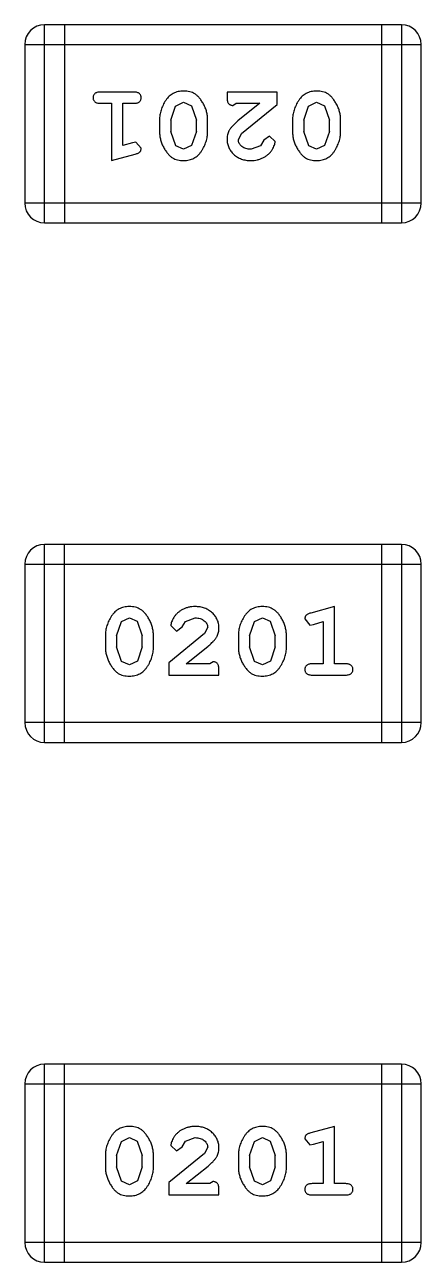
# Model space of a CAD drawing. Header units: inches. Extents: x -13 to 240, y -18 to 126.
# Drawn here: x 204.722 to 205.331, y 33.614 to 35.519 of the extents above; entities that cross this region are included whole.
import ezdxf

# ---------------------------------------------------------------- set-up
doc = ezdxf.new("R2010")
doc.units = ezdxf.units.IN
doc.header["$LTSCALE"] = 1.21
doc.header["$MEASUREMENT"] = 0
doc.layers.get('0').update_dxf_attribs({"linetype": 'CONTINUOUS'})

msp = doc.modelspace()

# ---------------------------------------------------------------- linework, layer by layer
at = {"color": 7, "linetype": 'Continuous'}
for p, q in [((205.3009, 35.5186), (204.7522, 35.5186)), ((204.7522, 35.2138), (204.7522, 35.5186)), ((204.7827, 35.5186), (204.7827, 35.2138)), ((205.2704, 35.5186), (205.2704, 35.2138)), ((205.3009, 35.5186), (205.3009, 35.2138)), ((204.7218, 35.4882), (205.3314, 35.4882)), ((204.7218, 35.4882), (204.7218, 35.2443)), ((205.3314, 35.2443), (205.3314, 35.4882)), ((204.8897, 35.415), (204.8378, 35.415)), ((205.1099, 35.415), (205.0329, 35.415)), ((205.0329, 35.415), (205.0329, 35.4071)), ((205.1099, 35.3961), (205.1099, 35.415)), ((204.8378, 35.3977), (204.8551, 35.3977)), ((204.8551, 35.3977), (204.8551, 35.3096)), ((204.8724, 35.3977), (204.8897, 35.3977)), ((204.8724, 35.3327), (204.8724, 35.3977)), ((204.9463, 35.3717), (204.9536, 35.3935)), ((204.9536, 35.3935), (204.9659, 35.3993)), ((204.9659, 35.3993), (204.978, 35.394)), ((204.978, 35.394), (204.9857, 35.3717)), ((205.0415, 35.3946), (205.047, 35.3977)), ((205.047, 35.3977), (205.0832, 35.3977)), ((205.0832, 35.3977), (205.0496, 35.3707)), ((205.0549, 35.3511), (205.1099, 35.3961)), ((205.1508, 35.3717), (205.1581, 35.3935)), ((205.1581, 35.3935), (205.1704, 35.3993)), ((205.1704, 35.3993), (205.1825, 35.394)), ((205.1825, 35.394), (205.1902, 35.3717)), ((204.929, 35.372), (204.929, 35.3542)), ((204.9463, 35.3717), (204.9463, 35.3545)), ((204.9857, 35.3545), (204.9857, 35.3717)), ((205.003, 35.3542), (205.003, 35.372)), ((205.1335, 35.372), (205.1335, 35.3542)), ((205.1508, 35.3717), (205.1508, 35.3545)), ((205.1902, 35.3545), (205.1902, 35.3717)), ((205.2075, 35.3542), (205.2075, 35.372)), ((204.9539, 35.3322), (204.9463, 35.3545)), ((204.9857, 35.3545), (204.9784, 35.3327)), ((205.0502, 35.3414), (205.0549, 35.3511)), ((205.1584, 35.3322), (205.1508, 35.3545)), ((205.1902, 35.3545), (205.1829, 35.3327)), ((204.8874, 35.3369), (204.8724, 35.3327)), ((204.8928, 35.3379), (204.8874, 35.3369)), ((204.9007, 35.3287), (204.8928, 35.3379)), ((204.966, 35.3269), (204.9539, 35.3322)), ((204.9784, 35.3327), (204.966, 35.3269)), ((205.0845, 35.3323), (205.0697, 35.3269)), ((205.0895, 35.3408), (205.0845, 35.3323)), ((205.098, 35.3474), (205.0895, 35.3408)), ((205.1068, 35.3389), (205.098, 35.3474)), ((205.1706, 35.3269), (205.1584, 35.3322)), ((205.1829, 35.3327), (205.1706, 35.3269)), ((204.8551, 35.3096), (204.8917, 35.3195)), ((205.3314, 35.2443), (204.7218, 35.2443)), ((204.7522, 35.2138), (205.3009, 35.2138)), ((205.301, 34.7189), (204.7523, 34.7189)), ((204.7523, 34.4141), (204.7523, 34.7189)), ((204.7828, 34.4141), (204.7828, 34.7189)), ((205.2705, 34.7189), (205.2705, 34.4141)), ((205.301, 34.7189), (205.301, 34.4141)), ((204.7219, 34.6884), (205.3315, 34.6884)), ((204.7219, 34.6884), (204.7219, 34.4446)), ((205.3315, 34.4446), (205.3315, 34.6884)), ((205.1981, 34.6231), (205.1616, 34.6132)), ((205.1981, 34.535), (205.1981, 34.6231)), ((204.863, 34.5782), (204.8703, 34.6)), ((204.8703, 34.6), (204.8827, 34.6058)), ((204.8827, 34.6058), (204.8948, 34.6005)), ((204.8948, 34.6005), (204.9024, 34.5782)), ((204.9464, 34.5938), (204.9553, 34.5854)), ((204.9553, 34.5854), (204.9637, 34.5919)), ((204.9637, 34.5919), (204.9687, 34.6004)), ((204.9687, 34.6004), (204.9836, 34.6058)), ((205.0031, 34.5913), (204.9983, 34.5816)), ((205.0676, 34.5782), (205.0748, 34.6)), ((205.0748, 34.6), (205.0872, 34.6058)), ((205.0872, 34.6058), (205.0993, 34.6005)), ((205.0993, 34.6005), (205.1069, 34.5782)), ((205.1525, 34.6041), (205.1604, 34.5948)), ((205.1604, 34.5948), (205.1658, 34.5958)), ((205.1658, 34.5958), (205.1808, 34.6)), ((205.1808, 34.6), (205.1808, 34.535)), ((204.8457, 34.5785), (204.8457, 34.5608)), ((204.863, 34.5782), (204.863, 34.561)), ((204.9024, 34.561), (204.9024, 34.5782)), ((204.9197, 34.5608), (204.9197, 34.5785)), ((204.9983, 34.5816), (204.9433, 34.5366)), ((205.0503, 34.5785), (205.0503, 34.5608)), ((205.0676, 34.5782), (205.0676, 34.561)), ((205.1069, 34.561), (205.1069, 34.5782)), ((205.1242, 34.5608), (205.1242, 34.5785)), ((204.8707, 34.5387), (204.863, 34.561)), ((204.9024, 34.561), (204.8951, 34.5393)), ((204.97, 34.535), (205.0036, 34.5621)), ((205.0752, 34.5387), (205.0676, 34.561)), ((205.1069, 34.561), (205.0996, 34.5393)), ((204.8828, 34.5335), (204.8707, 34.5387)), ((204.8951, 34.5393), (204.8828, 34.5335)), ((204.9433, 34.5366), (204.9433, 34.5177)), ((205.0062, 34.535), (204.97, 34.535)), ((205.0117, 34.5382), (205.0062, 34.535)), ((205.0873, 34.5335), (205.0752, 34.5387)), ((205.0996, 34.5393), (205.0873, 34.5335)), ((205.1808, 34.535), (205.1635, 34.535)), ((205.2154, 34.535), (205.1981, 34.535)), ((204.9433, 34.5177), (205.0204, 34.5177)), ((205.0204, 34.5177), (205.0204, 34.5256)), ((205.1635, 34.5177), (205.2154, 34.5177)), ((205.3315, 34.4446), (204.7219, 34.4446)), ((204.7523, 34.4141), (205.301, 34.4141)), ((205.301, 33.9188), (204.7523, 33.9188)), ((204.7523, 33.614), (204.7523, 33.9188)), ((204.7828, 33.614), (204.7828, 33.9188)), ((205.2705, 33.9188), (205.2705, 33.614)), ((205.301, 33.9188), (205.301, 33.614)), ((204.7219, 33.8884), (205.3315, 33.8884)), ((204.7219, 33.8884), (204.7219, 33.6445)), ((205.3315, 33.6445), (205.3315, 33.8884)), ((205.1981, 33.8231), (205.1616, 33.8132)), ((205.1981, 33.735), (205.1981, 33.8231)), ((204.863, 33.7782), (204.8703, 33.8)), ((204.8703, 33.8), (204.8827, 33.8058)), ((204.8827, 33.8058), (204.8948, 33.8005)), ((204.8948, 33.8005), (204.9024, 33.7782)), ((204.9464, 33.7938), (204.9553, 33.7853)), ((204.9553, 33.7853), (204.9637, 33.7919)), ((204.9637, 33.7919), (204.9687, 33.8004)), ((204.9687, 33.8004), (204.9836, 33.8058)), ((205.0031, 33.7912), (204.9983, 33.7815)), ((205.0676, 33.7782), (205.0748, 33.8)), ((205.0748, 33.8), (205.0872, 33.8058)), ((205.0872, 33.8058), (205.0993, 33.8005)), ((205.0993, 33.8005), (205.1069, 33.7782)), ((205.1525, 33.804), (205.1604, 33.7948)), ((205.1604, 33.7948), (205.1658, 33.7958)), ((205.1658, 33.7958), (205.1808, 33.7999)), ((205.1808, 33.7999), (205.1808, 33.735)), ((204.8457, 33.7785), (204.8457, 33.7607)), ((204.863, 33.7782), (204.863, 33.761)), ((204.9024, 33.761), (204.9024, 33.7782)), ((204.9197, 33.7607), (204.9197, 33.7785)), ((204.9983, 33.7815), (204.9433, 33.7366)), ((205.0503, 33.7785), (205.0503, 33.7607)), ((205.0676, 33.7782), (205.0676, 33.761)), ((205.1069, 33.761), (205.1069, 33.7782)), ((205.1242, 33.7607), (205.1242, 33.7785)), ((204.8707, 33.7387), (204.863, 33.761)), ((204.9024, 33.761), (204.8951, 33.7392)), ((204.97, 33.735), (205.0036, 33.762)), ((205.0752, 33.7387), (205.0676, 33.761)), ((205.1069, 33.761), (205.0996, 33.7392)), ((204.8828, 33.7334), (204.8707, 33.7387)), ((204.8951, 33.7392), (204.8828, 33.7334)), ((204.9433, 33.7366), (204.9433, 33.7177)), ((205.0062, 33.735), (204.97, 33.735)), ((205.0117, 33.7381), (205.0062, 33.735)), ((205.0873, 33.7334), (205.0752, 33.7387)), ((205.0996, 33.7392), (205.0873, 33.7334)), ((205.1808, 33.735), (205.1635, 33.735)), ((205.2154, 33.735), (205.1981, 33.735)), ((204.9433, 33.7177), (205.0204, 33.7177)), ((205.0204, 33.7177), (205.0204, 33.7255)), ((205.1635, 33.7177), (205.2154, 33.7177)), ((205.3315, 33.6445), (204.7219, 33.6445)), ((204.7523, 33.614), (205.301, 33.614))]:
    msp.add_line(p, q, dxfattribs=at)
for centre, start, end in [((204.7522, 35.4882), 90, 180), ((205.3009, 35.4882), 0, 90), ((204.7522, 35.2443), 180, 270), ((205.3009, 35.2443), 270, 0), ((204.7523, 34.6884), 90, 180), ((205.301, 34.6884), 0, 90), ((204.7523, 34.4446), 180, 270), ((205.301, 34.4446), 270, 0), ((204.7523, 33.8884), 90, 180), ((205.301, 33.8884), 0, 90), ((204.7523, 33.6445), 180, 270), ((205.301, 33.6445), 270, 0)]:
    msp.add_arc(centre, 0.0305, start, end, dxfattribs=at)
for points, knots in [([(204.8378, 35.415), (204.8369, 35.415), (204.8352, 35.4149), (204.8329, 35.4145), (204.8309, 35.4138), (204.8294, 35.4127), (204.8282, 35.4113), (204.8274, 35.4098), (204.8269, 35.4081), (204.8268, 35.407), (204.8268, 35.4064)], [0, 0, 0, 0, 0.169012, 0.317488, 0.445429, 0.560977, 0.67065, 0.776666, 0.88492, 1, 1, 1, 1]), ([(204.9007, 35.4064), (204.9007, 35.407), (204.9006, 35.4081), (204.9001, 35.4098), (204.8993, 35.4113), (204.8981, 35.4127), (204.8966, 35.4138), (204.8946, 35.4145), (204.8923, 35.4149), (204.8906, 35.415), (204.8897, 35.415)], [0, 0, 0, 0, 0.115051, 0.223278, 0.329269, 0.437893, 0.554681, 0.682591, 0.83103, 1, 1, 1, 1]), ([(204.9659, 35.4166), (204.9645, 35.4165), (204.9617, 35.4165), (204.9576, 35.4158), (204.9537, 35.4146), (204.9502, 35.413), (204.9468, 35.411), (204.9438, 35.4085), (204.941, 35.4056), (204.9385, 35.4022), (204.9363, 35.3986), (204.9344, 35.3949), (204.9327, 35.3912), (204.9314, 35.3874), (204.9303, 35.3836), (204.9296, 35.3798), (204.9291, 35.3759), (204.9291, 35.3733), (204.929, 35.372)], [0, 0, 0, 0, 0.067217, 0.131051, 0.19272, 0.252824, 0.312745, 0.373449, 0.436041, 0.501494, 0.567761, 0.632087, 0.695096, 0.757109, 0.817993, 0.878657, 0.939311, 1, 1, 1, 1]), ([(205.003, 35.372), (205.003, 35.373), (205.0029, 35.3752), (205.0026, 35.3783), (205.0021, 35.3815), (205.0014, 35.3846), (205.0006, 35.3876), (204.9994, 35.3906), (204.9982, 35.3936), (204.9967, 35.3964), (204.9951, 35.3992), (204.9935, 35.4017), (204.9918, 35.404), (204.9902, 35.4061), (204.9885, 35.408), (204.9868, 35.4097), (204.9851, 35.4111), (204.9827, 35.4127), (204.9795, 35.4143), (204.9753, 35.4156), (204.9708, 35.4164), (204.9676, 35.4165), (204.9659, 35.4166)], [0, 0, 0, 0, 0.049886, 0.09882, 0.148132, 0.19689, 0.246038, 0.295176, 0.345305, 0.395692, 0.445312, 0.491875, 0.535813, 0.577009, 0.616081, 0.652689, 0.687585, 0.720206, 0.785062, 0.85223, 0.923759, 1, 1, 1, 1]), ([(205.0329, 35.4071), (205.0329, 35.4061), (205.0329, 35.4041), (205.0334, 35.4014), (205.034, 35.3991), (205.0351, 35.3974), (205.0364, 35.3961), (205.0379, 35.3952), (205.0397, 35.3946), (205.0409, 35.3946), (205.0415, 35.3946)], [0, 0, 0, 0, 0.1844, 0.34094, 0.473574, 0.586824, 0.690029, 0.789175, 0.890445, 1, 1, 1, 1]), ([(205.1704, 35.4166), (205.169, 35.4165), (205.1662, 35.4165), (205.1621, 35.4158), (205.1582, 35.4146), (205.1547, 35.413), (205.1513, 35.411), (205.1483, 35.4085), (205.1455, 35.4056), (205.143, 35.4022), (205.1409, 35.3986), (205.1389, 35.3949), (205.1372, 35.3912), (205.1359, 35.3874), (205.1349, 35.3836), (205.1341, 35.3798), (205.1336, 35.3759), (205.1336, 35.3733), (205.1335, 35.372)], [0, 0, 0, 0, 0.067217, 0.131051, 0.19272, 0.252824, 0.312745, 0.373449, 0.436041, 0.501494, 0.567761, 0.632087, 0.695096, 0.757109, 0.817993, 0.878657, 0.939311, 1, 1, 1, 1]), ([(205.2075, 35.372), (205.2075, 35.373), (205.2074, 35.3752), (205.2071, 35.3783), (205.2066, 35.3815), (205.2059, 35.3846), (205.2051, 35.3876), (205.2039, 35.3906), (205.2027, 35.3936), (205.2012, 35.3964), (205.1996, 35.3992), (205.198, 35.4017), (205.1963, 35.404), (205.1947, 35.4061), (205.193, 35.408), (205.1913, 35.4097), (205.1896, 35.4111), (205.1872, 35.4127), (205.184, 35.4143), (205.1798, 35.4156), (205.1753, 35.4164), (205.1721, 35.4165), (205.1704, 35.4166)], [0, 0, 0, 0, 0.049886, 0.09882, 0.148132, 0.19689, 0.246038, 0.295176, 0.345305, 0.395692, 0.445312, 0.491875, 0.535813, 0.577009, 0.616081, 0.652689, 0.687585, 0.720206, 0.785062, 0.85223, 0.923759, 1, 1, 1, 1]), ([(204.8268, 35.4064), (204.8268, 35.4057), (204.8269, 35.4046), (204.8274, 35.4029), (204.8282, 35.4014), (204.8294, 35.4001), (204.8309, 35.399), (204.8329, 35.3982), (204.8352, 35.3978), (204.8369, 35.3977), (204.8378, 35.3977)], [0, 0, 0, 0, 0.11517, 0.223509, 0.328254, 0.438012, 0.553651, 0.682263, 0.830856, 1, 1, 1, 1]), ([(204.8897, 35.3977), (204.8906, 35.3977), (204.8923, 35.3978), (204.8946, 35.3982), (204.8966, 35.399), (204.8981, 35.4), (204.8993, 35.4014), (204.9001, 35.4029), (204.9006, 35.4046), (204.9007, 35.4057), (204.9007, 35.4064)], [0, 0, 0, 0, 0.169102, 0.317658, 0.446239, 0.563118, 0.671828, 0.776546, 0.884858, 1, 1, 1, 1]), ([(205.0496, 35.3707), (205.0487, 35.3699), (205.0471, 35.3684), (205.0447, 35.3662), (205.0426, 35.3641), (205.0407, 35.3621), (205.0391, 35.3602), (205.0377, 35.3584), (205.0366, 35.3568), (205.0355, 35.3548), (205.0344, 35.3522), (205.0335, 35.349), (205.0329, 35.3457), (205.0329, 35.3435), (205.0329, 35.3424)], [0, 0, 0, 0, 0.103002, 0.197728, 0.285279, 0.365235, 0.437224, 0.502446, 0.560545, 0.611446, 0.707576, 0.80349, 0.900532, 1, 1, 1, 1]), ([(204.929, 35.3542), (204.9291, 35.3531), (204.9291, 35.351), (204.9294, 35.3478), (204.9299, 35.3447), (204.9306, 35.3416), (204.9315, 35.3385), (204.9326, 35.3355), (204.9339, 35.3325), (204.9354, 35.3297), (204.937, 35.3269), (204.9386, 35.3244), (204.9403, 35.3221), (204.942, 35.3199), (204.9437, 35.3181), (204.9454, 35.3165), (204.9471, 35.315), (204.9495, 35.3135), (204.9527, 35.3119), (204.9568, 35.3105), (204.9614, 35.3098), (204.9645, 35.3097), (204.9662, 35.3096)], [0, 0, 0, 0, 0.049855, 0.099516, 0.148482, 0.19758, 0.246804, 0.296268, 0.346517, 0.397047, 0.446826, 0.49336, 0.537801, 0.579207, 0.617974, 0.654833, 0.689171, 0.722088, 0.786392, 0.853518, 0.924186, 1, 1, 1, 1]), ([(204.9662, 35.3096), (204.9676, 35.3096), (204.9704, 35.3097), (204.9745, 35.3104), (204.9783, 35.3116), (204.9819, 35.3131), (204.9852, 35.3152), (204.9883, 35.3177), (204.9911, 35.3207), (204.9935, 35.3241), (204.9957, 35.3277), (204.9976, 35.3313), (204.9993, 35.335), (205.0006, 35.3388), (205.0017, 35.3426), (205.0024, 35.3464), (205.0029, 35.3503), (205.0029, 35.3529), (205.003, 35.3542)], [0, 0, 0, 0, 0.06692, 0.130834, 0.19258, 0.252759, 0.312631, 0.373411, 0.436359, 0.501894, 0.568244, 0.632472, 0.69556, 0.757163, 0.818592, 0.878885, 0.939235, 1, 1, 1, 1]), ([(205.1335, 35.3542), (205.1336, 35.3531), (205.1336, 35.351), (205.1339, 35.3478), (205.1344, 35.3447), (205.1351, 35.3416), (205.136, 35.3385), (205.1371, 35.3355), (205.1384, 35.3325), (205.1399, 35.3297), (205.1415, 35.3269), (205.1432, 35.3244), (205.1448, 35.3221), (205.1465, 35.3199), (205.1482, 35.3181), (205.1499, 35.3165), (205.1516, 35.315), (205.154, 35.3135), (205.1572, 35.3119), (205.1613, 35.3105), (205.1659, 35.3098), (205.169, 35.3097), (205.1707, 35.3096)], [0, 0, 0, 0, 0.049855, 0.099516, 0.148482, 0.19758, 0.246804, 0.296268, 0.346517, 0.397047, 0.446826, 0.49336, 0.537801, 0.579207, 0.617974, 0.654833, 0.689171, 0.722088, 0.786392, 0.853518, 0.924186, 1, 1, 1, 1]), ([(205.1707, 35.3096), (205.1721, 35.3096), (205.1749, 35.3097), (205.179, 35.3104), (205.1828, 35.3116), (205.1864, 35.3131), (205.1897, 35.3152), (205.1928, 35.3177), (205.1956, 35.3207), (205.198, 35.3241), (205.2002, 35.3277), (205.2021, 35.3313), (205.2038, 35.335), (205.2051, 35.3388), (205.2062, 35.3426), (205.2069, 35.3464), (205.2074, 35.3503), (205.2075, 35.3529), (205.2075, 35.3542)], [0, 0, 0, 0, 0.06692, 0.130834, 0.19258, 0.252759, 0.312631, 0.373411, 0.436359, 0.501894, 0.568244, 0.632472, 0.69556, 0.757163, 0.818592, 0.878885, 0.939235, 1, 1, 1, 1]), ([(205.0329, 35.3424), (205.0329, 35.3413), (205.033, 35.3391), (205.0334, 35.3358), (205.0343, 35.3327), (205.0354, 35.3297), (205.0369, 35.3269), (205.0386, 35.3242), (205.0407, 35.3216), (205.0431, 35.3191), (205.0458, 35.3169), (205.0486, 35.3149), (205.0517, 35.3133), (205.0549, 35.3119), (205.0583, 35.3109), (205.0619, 35.3101), (205.0656, 35.3097), (205.0682, 35.3096), (205.0695, 35.3096)], [0, 0, 0, 0, 0.060981, 0.120256, 0.178148, 0.236115, 0.293993, 0.352864, 0.413358, 0.476056, 0.539296, 0.602396, 0.665116, 0.728325, 0.792919, 0.859317, 0.928302, 1, 1, 1, 1]), ([(205.0697, 35.3269), (205.0683, 35.327), (205.0656, 35.327), (205.0617, 35.3279), (205.0584, 35.3293), (205.0555, 35.3312), (205.0532, 35.3335), (205.0514, 35.3359), (205.0504, 35.3386), (205.0502, 35.3405), (205.0502, 35.3414)], [0, 0, 0, 0, 0.156344, 0.299348, 0.4327, 0.561, 0.682299, 0.791883, 0.89611, 1, 1, 1, 1]), ([(205.0695, 35.3096), (205.0712, 35.3097), (205.0746, 35.3098), (205.0795, 35.3106), (205.0843, 35.3121), (205.0888, 35.3141), (205.0929, 35.3165), (205.0966, 35.3194), (205.0997, 35.3226), (205.1022, 35.3262), (205.1042, 35.3297), (205.1057, 35.3331), (205.1066, 35.3361), (205.1067, 35.338), (205.1068, 35.3389)], [0, 0, 0, 0, 0.098286, 0.193983, 0.289056, 0.384352, 0.477435, 0.566197, 0.652355, 0.737986, 0.818188, 0.887401, 0.94802, 1, 1, 1, 1]), ([(204.8917, 35.3195), (204.8925, 35.3197), (204.8941, 35.3202), (204.8962, 35.3211), (204.8978, 35.322), (204.899, 35.323), (204.8998, 35.3242), (204.9003, 35.3255), (204.9007, 35.327), (204.9007, 35.3281), (204.9007, 35.3287)], [0, 0, 0, 0, 0.187321, 0.344927, 0.475328, 0.579604, 0.674244, 0.773631, 0.882025, 1, 1, 1, 1]), ([(204.8825, 34.6231), (204.8811, 34.6231), (204.8783, 34.623), (204.8742, 34.6223), (204.8704, 34.6212), (204.8668, 34.6196), (204.8635, 34.6175), (204.8604, 34.615), (204.8577, 34.6121), (204.8552, 34.6087), (204.853, 34.6051), (204.8511, 34.6014), (204.8494, 34.5977), (204.8481, 34.5939), (204.847, 34.5901), (204.8463, 34.5863), (204.8458, 34.5824), (204.8458, 34.5798), (204.8457, 34.5785)], [0, 0, 0, 0, 0.06692, 0.130834, 0.19258, 0.252759, 0.312631, 0.373411, 0.436359, 0.501894, 0.568244, 0.632472, 0.69556, 0.757163, 0.818592, 0.878885, 0.939235, 1, 1, 1, 1]), ([(204.9197, 34.5785), (204.9197, 34.5796), (204.9196, 34.5817), (204.9193, 34.5849), (204.9188, 34.5881), (204.9181, 34.5912), (204.9172, 34.5942), (204.9161, 34.5972), (204.9148, 34.6002), (204.9133, 34.6031), (204.9117, 34.6058), (204.9101, 34.6084), (204.9084, 34.6107), (204.9067, 34.6128), (204.905, 34.6146), (204.9033, 34.6163), (204.9016, 34.6177), (204.8992, 34.6193), (204.896, 34.6209), (204.8919, 34.6222), (204.8873, 34.623), (204.8842, 34.6231), (204.8825, 34.6231)], [0, 0, 0, 0, 0.049855, 0.099516, 0.148482, 0.19758, 0.246804, 0.296268, 0.346517, 0.397047, 0.446826, 0.49336, 0.537801, 0.579207, 0.617974, 0.654833, 0.689171, 0.722088, 0.786392, 0.853518, 0.924186, 1, 1, 1, 1]), ([(204.9837, 34.6231), (204.982, 34.6231), (204.9786, 34.623), (204.9737, 34.6221), (204.969, 34.6207), (204.9645, 34.6187), (204.9603, 34.6163), (204.9567, 34.6134), (204.9535, 34.6101), (204.951, 34.6066), (204.949, 34.603), (204.9476, 34.5997), (204.9466, 34.5966), (204.9465, 34.5947), (204.9464, 34.5938)], [0, 0, 0, 0, 0.098286, 0.193983, 0.289056, 0.384352, 0.477435, 0.566197, 0.652355, 0.737986, 0.818188, 0.887401, 0.94802, 1, 1, 1, 1]), ([(205.0204, 34.5904), (205.0203, 34.5915), (205.0203, 34.5937), (205.0198, 34.5969), (205.019, 34.6), (205.0178, 34.603), (205.0164, 34.6058), (205.0146, 34.6086), (205.0125, 34.6111), (205.0101, 34.6136), (205.0074, 34.6158), (205.0046, 34.6178), (205.0016, 34.6194), (204.9983, 34.6208), (204.9949, 34.6218), (204.9913, 34.6226), (204.9876, 34.623), (204.985, 34.6231), (204.9837, 34.6231)], [0, 0, 0, 0, 0.060981, 0.120256, 0.178148, 0.236115, 0.293993, 0.352864, 0.413358, 0.476056, 0.539296, 0.602396, 0.665116, 0.728325, 0.792919, 0.859317, 0.928302, 1, 1, 1, 1]), ([(205.0871, 34.6231), (205.0856, 34.6231), (205.0828, 34.623), (205.0787, 34.6223), (205.0749, 34.6212), (205.0713, 34.6196), (205.068, 34.6175), (205.065, 34.615), (205.0622, 34.6121), (205.0597, 34.6087), (205.0575, 34.6051), (205.0556, 34.6014), (205.0539, 34.5977), (205.0526, 34.5939), (205.0515, 34.5901), (205.0508, 34.5863), (205.0503, 34.5824), (205.0503, 34.5798), (205.0503, 34.5785)], [0, 0, 0, 0, 0.06692, 0.130834, 0.19258, 0.252759, 0.312631, 0.373411, 0.436359, 0.501894, 0.568244, 0.632472, 0.69556, 0.757163, 0.818592, 0.878885, 0.939235, 1, 1, 1, 1]), ([(205.1242, 34.5785), (205.1242, 34.5796), (205.1241, 34.5817), (205.1238, 34.5849), (205.1233, 34.5881), (205.1226, 34.5912), (205.1217, 34.5942), (205.1206, 34.5972), (205.1193, 34.6002), (205.1178, 34.6031), (205.1162, 34.6058), (205.1146, 34.6084), (205.1129, 34.6107), (205.1113, 34.6128), (205.1095, 34.6146), (205.1078, 34.6163), (205.1061, 34.6177), (205.1037, 34.6193), (205.1006, 34.6209), (205.0964, 34.6222), (205.0918, 34.623), (205.0887, 34.6231), (205.0871, 34.6231)], [0, 0, 0, 0, 0.049855, 0.099516, 0.148482, 0.19758, 0.246804, 0.296268, 0.346517, 0.397047, 0.446826, 0.49336, 0.537801, 0.579207, 0.617974, 0.654833, 0.689171, 0.722088, 0.786392, 0.853518, 0.924186, 1, 1, 1, 1]), ([(205.1616, 34.6132), (205.1607, 34.613), (205.1591, 34.6125), (205.1571, 34.6117), (205.1554, 34.6108), (205.1542, 34.6097), (205.1534, 34.6086), (205.1529, 34.6072), (205.1525, 34.6057), (205.1525, 34.6046), (205.1525, 34.6041)], [0, 0, 0, 0, 0.187321, 0.344927, 0.475328, 0.579604, 0.674244, 0.773631, 0.882025, 1, 1, 1, 1]), ([(204.9836, 34.6058), (204.985, 34.6058), (204.9877, 34.6057), (204.9915, 34.6048), (204.9949, 34.6035), (204.9977, 34.6015), (205.0001, 34.5993), (205.0018, 34.5968), (205.0028, 34.5941), (205.003, 34.5922), (205.0031, 34.5913)], [0, 0, 0, 0, 0.156344, 0.299348, 0.4327, 0.561, 0.682299, 0.791883, 0.89611, 1, 1, 1, 1]), ([(205.0036, 34.5621), (205.0045, 34.5628), (205.0062, 34.5643), (205.0085, 34.5665), (205.0107, 34.5687), (205.0125, 34.5706), (205.0141, 34.5725), (205.0155, 34.5743), (205.0166, 34.5759), (205.0177, 34.578), (205.0188, 34.5805), (205.0197, 34.5837), (205.0203, 34.587), (205.0203, 34.5892), (205.0204, 34.5904)], [0, 0, 0, 0, 0.103002, 0.197728, 0.285279, 0.365235, 0.437224, 0.502446, 0.560545, 0.611446, 0.707576, 0.80349, 0.900532, 1, 1, 1, 1]), ([(204.8457, 34.5608), (204.8458, 34.5597), (204.8458, 34.5576), (204.8461, 34.5544), (204.8466, 34.5513), (204.8473, 34.5482), (204.8482, 34.5451), (204.8493, 34.5421), (204.8506, 34.5392), (204.852, 34.5363), (204.8536, 34.5336), (204.8552, 34.531), (204.8569, 34.5287), (204.8585, 34.5266), (204.8602, 34.5247), (204.8619, 34.5231), (204.8637, 34.5216), (204.866, 34.52), (204.8692, 34.5184), (204.8734, 34.5171), (204.878, 34.5163), (204.8811, 34.5162), (204.8828, 34.5162)], [0, 0, 0, 0, 0.049886, 0.09882, 0.148132, 0.19689, 0.246038, 0.295176, 0.345305, 0.395692, 0.445312, 0.491875, 0.535813, 0.577009, 0.616081, 0.652689, 0.687585, 0.720206, 0.785062, 0.85223, 0.923759, 1, 1, 1, 1]), ([(204.8828, 34.5162), (204.8842, 34.5162), (204.8871, 34.5163), (204.8911, 34.517), (204.895, 34.5181), (204.8986, 34.5197), (204.9019, 34.5217), (204.9049, 34.5242), (204.9077, 34.5272), (204.9102, 34.5306), (204.9124, 34.5342), (204.9143, 34.5378), (204.916, 34.5416), (204.9173, 34.5453), (204.9184, 34.5491), (204.9191, 34.553), (204.9196, 34.5569), (204.9197, 34.5595), (204.9197, 34.5608)], [0, 0, 0, 0, 0.067217, 0.131051, 0.19272, 0.252824, 0.312745, 0.373449, 0.436041, 0.501494, 0.567761, 0.632087, 0.695096, 0.757109, 0.817993, 0.878657, 0.939311, 1, 1, 1, 1]), ([(205.0503, 34.5608), (205.0503, 34.5597), (205.0503, 34.5576), (205.0506, 34.5544), (205.0511, 34.5513), (205.0518, 34.5482), (205.0527, 34.5451), (205.0538, 34.5421), (205.0551, 34.5392), (205.0565, 34.5363), (205.0581, 34.5336), (205.0597, 34.531), (205.0614, 34.5287), (205.063, 34.5266), (205.0647, 34.5247), (205.0664, 34.5231), (205.0682, 34.5216), (205.0705, 34.52), (205.0737, 34.5184), (205.0779, 34.5171), (205.0825, 34.5163), (205.0857, 34.5162), (205.0873, 34.5162)], [0, 0, 0, 0, 0.049886, 0.09882, 0.148132, 0.19689, 0.246038, 0.295176, 0.345305, 0.395692, 0.445312, 0.491875, 0.535813, 0.577009, 0.616081, 0.652689, 0.687585, 0.720206, 0.785062, 0.85223, 0.923759, 1, 1, 1, 1]), ([(205.0873, 34.5162), (205.0887, 34.5162), (205.0916, 34.5163), (205.0957, 34.517), (205.0995, 34.5181), (205.1031, 34.5197), (205.1064, 34.5217), (205.1094, 34.5242), (205.1122, 34.5272), (205.1147, 34.5306), (205.1169, 34.5342), (205.1188, 34.5378), (205.1205, 34.5416), (205.1219, 34.5453), (205.1229, 34.5491), (205.1237, 34.553), (205.1241, 34.5569), (205.1242, 34.5595), (205.1242, 34.5608)], [0, 0, 0, 0, 0.067217, 0.131051, 0.19272, 0.252824, 0.312745, 0.373449, 0.436041, 0.501494, 0.567761, 0.632087, 0.695096, 0.757109, 0.817993, 0.878657, 0.939311, 1, 1, 1, 1]), ([(205.0204, 34.5256), (205.0203, 34.5267), (205.0203, 34.5286), (205.0199, 34.5313), (205.0192, 34.5336), (205.0181, 34.5353), (205.0168, 34.5366), (205.0153, 34.5375), (205.0136, 34.5381), (205.0123, 34.5382), (205.0117, 34.5382)], [0, 0, 0, 0, 0.1844, 0.34094, 0.473574, 0.586824, 0.690029, 0.789175, 0.890445, 1, 1, 1, 1]), ([(205.1635, 34.535), (205.1626, 34.535), (205.1609, 34.535), (205.1586, 34.5345), (205.1567, 34.5337), (205.1551, 34.5327), (205.154, 34.5313), (205.1531, 34.5299), (205.1526, 34.5282), (205.1525, 34.527), (205.1525, 34.5264)], [0, 0, 0, 0, 0.169102, 0.317658, 0.446239, 0.563118, 0.671828, 0.776546, 0.884858, 1, 1, 1, 1]), ([(205.2264, 34.5264), (205.2264, 34.527), (205.2264, 34.5282), (205.2259, 34.5299), (205.225, 34.5314), (205.2238, 34.5327), (205.2223, 34.5338), (205.2203, 34.5345), (205.218, 34.535), (205.2163, 34.535), (205.2154, 34.535)], [0, 0, 0, 0, 0.11517, 0.223509, 0.328254, 0.438012, 0.553651, 0.682263, 0.830856, 1, 1, 1, 1]), ([(205.1525, 34.5264), (205.1525, 34.5258), (205.1526, 34.5246), (205.1531, 34.5229), (205.1539, 34.5214), (205.1551, 34.52), (205.1567, 34.519), (205.1586, 34.5183), (205.1609, 34.5178), (205.1626, 34.5177), (205.1635, 34.5177)], [0, 0, 0, 0, 0.115051, 0.223278, 0.329269, 0.437893, 0.554681, 0.682591, 0.83103, 1, 1, 1, 1]), ([(205.2154, 34.5177), (205.2163, 34.5177), (205.218, 34.5178), (205.2203, 34.5183), (205.2223, 34.519), (205.2238, 34.5201), (205.225, 34.5214), (205.2258, 34.5229), (205.2264, 34.5246), (205.2264, 34.5258), (205.2264, 34.5264)], [0, 0, 0, 0, 0.169012, 0.317488, 0.445429, 0.560977, 0.67065, 0.776666, 0.88492, 1, 1, 1, 1]), ([(204.8825, 33.8231), (204.8811, 33.823), (204.8783, 33.823), (204.8742, 33.8223), (204.8704, 33.8211), (204.8668, 33.8196), (204.8635, 33.8175), (204.8604, 33.815), (204.8577, 33.812), (204.8552, 33.8086), (204.853, 33.805), (204.8511, 33.8013), (204.8494, 33.7976), (204.8481, 33.7939), (204.847, 33.7901), (204.8463, 33.7862), (204.8458, 33.7824), (204.8458, 33.7798), (204.8457, 33.7785)], [0, 0, 0, 0, 0.06692, 0.130834, 0.19258, 0.252759, 0.312631, 0.373411, 0.436359, 0.501894, 0.568244, 0.632472, 0.69556, 0.757163, 0.818592, 0.878885, 0.939235, 1, 1, 1, 1]), ([(204.9197, 33.7785), (204.9197, 33.7795), (204.9196, 33.7817), (204.9193, 33.7849), (204.9188, 33.788), (204.9181, 33.7911), (204.9172, 33.7942), (204.9161, 33.7972), (204.9148, 33.8001), (204.9133, 33.803), (204.9117, 33.8057), (204.9101, 33.8083), (204.9084, 33.8106), (204.9067, 33.8127), (204.905, 33.8146), (204.9033, 33.8162), (204.9016, 33.8177), (204.8992, 33.8192), (204.896, 33.8208), (204.8919, 33.8221), (204.8873, 33.8229), (204.8842, 33.823), (204.8825, 33.8231)], [0, 0, 0, 0, 0.049855, 0.099516, 0.148482, 0.19758, 0.246804, 0.296268, 0.346517, 0.397047, 0.446826, 0.49336, 0.537801, 0.579207, 0.617974, 0.654833, 0.689171, 0.722088, 0.786392, 0.853518, 0.924186, 1, 1, 1, 1]), ([(204.9837, 33.8231), (204.982, 33.823), (204.9786, 33.8229), (204.9737, 33.822), (204.969, 33.8206), (204.9645, 33.8186), (204.9603, 33.8162), (204.9567, 33.8133), (204.9535, 33.8101), (204.951, 33.8065), (204.949, 33.8029), (204.9476, 33.7996), (204.9466, 33.7966), (204.9465, 33.7947), (204.9464, 33.7938)], [0, 0, 0, 0, 0.098286, 0.193983, 0.289056, 0.384352, 0.477435, 0.566197, 0.652355, 0.737986, 0.818188, 0.887401, 0.94802, 1, 1, 1, 1]), ([(205.0204, 33.7903), (205.0203, 33.7914), (205.0203, 33.7936), (205.0198, 33.7969), (205.019, 33.8), (205.0178, 33.8029), (205.0164, 33.8058), (205.0146, 33.8085), (205.0125, 33.8111), (205.0101, 33.8135), (205.0074, 33.8158), (205.0046, 33.8177), (205.0016, 33.8194), (204.9983, 33.8208), (204.9949, 33.8218), (204.9913, 33.8226), (204.9876, 33.823), (204.985, 33.8231), (204.9837, 33.8231)], [0, 0, 0, 0, 0.060981, 0.120256, 0.178148, 0.236115, 0.293993, 0.352864, 0.413358, 0.476056, 0.539296, 0.602396, 0.665116, 0.728325, 0.792919, 0.859317, 0.928302, 1, 1, 1, 1]), ([(205.0871, 33.8231), (205.0856, 33.823), (205.0828, 33.823), (205.0787, 33.8223), (205.0749, 33.8211), (205.0713, 33.8196), (205.068, 33.8175), (205.065, 33.815), (205.0622, 33.812), (205.0597, 33.8086), (205.0575, 33.805), (205.0556, 33.8013), (205.0539, 33.7976), (205.0526, 33.7939), (205.0515, 33.7901), (205.0508, 33.7862), (205.0503, 33.7824), (205.0503, 33.7798), (205.0503, 33.7785)], [0, 0, 0, 0, 0.06692, 0.130834, 0.19258, 0.252759, 0.312631, 0.373411, 0.436359, 0.501894, 0.568244, 0.632472, 0.69556, 0.757163, 0.818592, 0.878885, 0.939235, 1, 1, 1, 1]), ([(205.1242, 33.7785), (205.1242, 33.7795), (205.1241, 33.7817), (205.1238, 33.7849), (205.1233, 33.788), (205.1226, 33.7911), (205.1217, 33.7942), (205.1206, 33.7972), (205.1193, 33.8001), (205.1178, 33.803), (205.1162, 33.8057), (205.1146, 33.8083), (205.1129, 33.8106), (205.1113, 33.8127), (205.1095, 33.8146), (205.1078, 33.8162), (205.1061, 33.8177), (205.1037, 33.8192), (205.1006, 33.8208), (205.0964, 33.8221), (205.0918, 33.8229), (205.0887, 33.823), (205.0871, 33.8231)], [0, 0, 0, 0, 0.049855, 0.099516, 0.148482, 0.19758, 0.246804, 0.296268, 0.346517, 0.397047, 0.446826, 0.49336, 0.537801, 0.579207, 0.617974, 0.654833, 0.689171, 0.722088, 0.786392, 0.853518, 0.924186, 1, 1, 1, 1]), ([(205.1616, 33.8132), (205.1607, 33.8129), (205.1591, 33.8125), (205.1571, 33.8116), (205.1554, 33.8107), (205.1542, 33.8097), (205.1534, 33.8085), (205.1529, 33.8072), (205.1525, 33.8057), (205.1525, 33.8046), (205.1525, 33.804)], [0, 0, 0, 0, 0.187321, 0.344927, 0.475328, 0.579604, 0.674244, 0.773631, 0.882025, 1, 1, 1, 1]), ([(204.9836, 33.8058), (204.985, 33.8057), (204.9877, 33.8056), (204.9915, 33.8048), (204.9949, 33.8034), (204.9977, 33.8015), (205.0001, 33.7992), (205.0018, 33.7968), (205.0028, 33.7941), (205.003, 33.7922), (205.0031, 33.7912)], [0, 0, 0, 0, 0.156344, 0.299348, 0.4327, 0.561, 0.682299, 0.791883, 0.89611, 1, 1, 1, 1]), ([(205.0036, 33.762), (205.0045, 33.7628), (205.0062, 33.7643), (205.0085, 33.7665), (205.0107, 33.7686), (205.0125, 33.7706), (205.0141, 33.7725), (205.0155, 33.7742), (205.0166, 33.7759), (205.0177, 33.7779), (205.0188, 33.7805), (205.0197, 33.7837), (205.0203, 33.7869), (205.0203, 33.7892), (205.0204, 33.7903)], [0, 0, 0, 0, 0.103002, 0.197728, 0.285279, 0.365235, 0.437224, 0.502446, 0.560545, 0.611446, 0.707576, 0.80349, 0.900532, 1, 1, 1, 1]), ([(204.8457, 33.7607), (204.8458, 33.7596), (204.8458, 33.7575), (204.8461, 33.7543), (204.8466, 33.7512), (204.8473, 33.7481), (204.8482, 33.7451), (204.8493, 33.7421), (204.8506, 33.7391), (204.852, 33.7362), (204.8536, 33.7335), (204.8552, 33.731), (204.8569, 33.7287), (204.8585, 33.7265), (204.8602, 33.7247), (204.8619, 33.723), (204.8637, 33.7216), (204.866, 33.72), (204.8692, 33.7184), (204.8734, 33.7171), (204.878, 33.7162), (204.8811, 33.7162), (204.8828, 33.7161)], [0, 0, 0, 0, 0.049886, 0.09882, 0.148132, 0.19689, 0.246038, 0.295176, 0.345305, 0.395692, 0.445312, 0.491875, 0.535813, 0.577009, 0.616081, 0.652689, 0.687585, 0.720206, 0.785062, 0.85223, 0.923759, 1, 1, 1, 1]), ([(204.8828, 33.7161), (204.8842, 33.7161), (204.8871, 33.7162), (204.8911, 33.7169), (204.895, 33.718), (204.8986, 33.7196), (204.9019, 33.7217), (204.9049, 33.7242), (204.9077, 33.7271), (204.9102, 33.7305), (204.9124, 33.7341), (204.9143, 33.7378), (204.916, 33.7415), (204.9173, 33.7453), (204.9184, 33.7491), (204.9191, 33.7529), (204.9196, 33.7568), (204.9197, 33.7594), (204.9197, 33.7607)], [0, 0, 0, 0, 0.067217, 0.131051, 0.19272, 0.252824, 0.312745, 0.373449, 0.436041, 0.501494, 0.567761, 0.632087, 0.695096, 0.757109, 0.817993, 0.878657, 0.939311, 1, 1, 1, 1]), ([(205.0503, 33.7607), (205.0503, 33.7596), (205.0503, 33.7575), (205.0506, 33.7543), (205.0511, 33.7512), (205.0518, 33.7481), (205.0527, 33.7451), (205.0538, 33.7421), (205.0551, 33.7391), (205.0565, 33.7362), (205.0581, 33.7335), (205.0597, 33.731), (205.0614, 33.7287), (205.063, 33.7265), (205.0647, 33.7247), (205.0664, 33.723), (205.0682, 33.7216), (205.0705, 33.72), (205.0737, 33.7184), (205.0779, 33.7171), (205.0825, 33.7162), (205.0857, 33.7162), (205.0873, 33.7161)], [0, 0, 0, 0, 0.049886, 0.09882, 0.148132, 0.19689, 0.246038, 0.295176, 0.345305, 0.395692, 0.445312, 0.491875, 0.535813, 0.577009, 0.616081, 0.652689, 0.687585, 0.720206, 0.785062, 0.85223, 0.923759, 1, 1, 1, 1]), ([(205.0873, 33.7161), (205.0887, 33.7161), (205.0916, 33.7162), (205.0957, 33.7169), (205.0995, 33.718), (205.1031, 33.7196), (205.1064, 33.7217), (205.1094, 33.7242), (205.1122, 33.7271), (205.1147, 33.7305), (205.1169, 33.7341), (205.1188, 33.7378), (205.1205, 33.7415), (205.1219, 33.7453), (205.1229, 33.7491), (205.1237, 33.7529), (205.1241, 33.7568), (205.1242, 33.7594), (205.1242, 33.7607)], [0, 0, 0, 0, 0.067217, 0.131051, 0.19272, 0.252824, 0.312745, 0.373449, 0.436041, 0.501494, 0.567761, 0.632087, 0.695096, 0.757109, 0.817993, 0.878657, 0.939311, 1, 1, 1, 1]), ([(205.0204, 33.7255), (205.0203, 33.7266), (205.0203, 33.7286), (205.0199, 33.7313), (205.0192, 33.7335), (205.0181, 33.7353), (205.0168, 33.7366), (205.0153, 33.7375), (205.0136, 33.7381), (205.0123, 33.7381), (205.0117, 33.7381)], [0, 0, 0, 0, 0.1844, 0.34094, 0.473574, 0.586824, 0.690029, 0.789175, 0.890445, 1, 1, 1, 1]), ([(205.1635, 33.735), (205.1626, 33.735), (205.1609, 33.7349), (205.1586, 33.7345), (205.1567, 33.7337), (205.1551, 33.7326), (205.154, 33.7313), (205.1531, 33.7298), (205.1526, 33.7281), (205.1525, 33.7269), (205.1525, 33.7263)], [0, 0, 0, 0, 0.169102, 0.317658, 0.446239, 0.563118, 0.671828, 0.776546, 0.884858, 1, 1, 1, 1]), ([(205.2264, 33.7263), (205.2264, 33.7269), (205.2264, 33.7281), (205.2259, 33.7298), (205.225, 33.7313), (205.2238, 33.7326), (205.2223, 33.7337), (205.2203, 33.7345), (205.218, 33.7349), (205.2163, 33.735), (205.2154, 33.735)], [0, 0, 0, 0, 0.11517, 0.223509, 0.328254, 0.438012, 0.553651, 0.682263, 0.830856, 1, 1, 1, 1]), ([(205.1525, 33.7263), (205.1525, 33.7257), (205.1526, 33.7245), (205.1531, 33.7229), (205.1539, 33.7213), (205.1551, 33.72), (205.1567, 33.7189), (205.1586, 33.7182), (205.1609, 33.7177), (205.1626, 33.7177), (205.1635, 33.7177)], [0, 0, 0, 0, 0.115051, 0.223278, 0.329269, 0.437893, 0.554681, 0.682591, 0.83103, 1, 1, 1, 1]), ([(205.2154, 33.7177), (205.2163, 33.7177), (205.218, 33.7177), (205.2203, 33.7182), (205.2223, 33.7189), (205.2238, 33.72), (205.225, 33.7213), (205.2258, 33.7229), (205.2264, 33.7245), (205.2264, 33.7257), (205.2264, 33.7263)], [0, 0, 0, 0, 0.169012, 0.317488, 0.445429, 0.560977, 0.67065, 0.776666, 0.88492, 1, 1, 1, 1])]:
    msp.add_open_spline(points, degree=3, knots=knots, dxfattribs=at)

doc.saveas('drawing.dxf')
